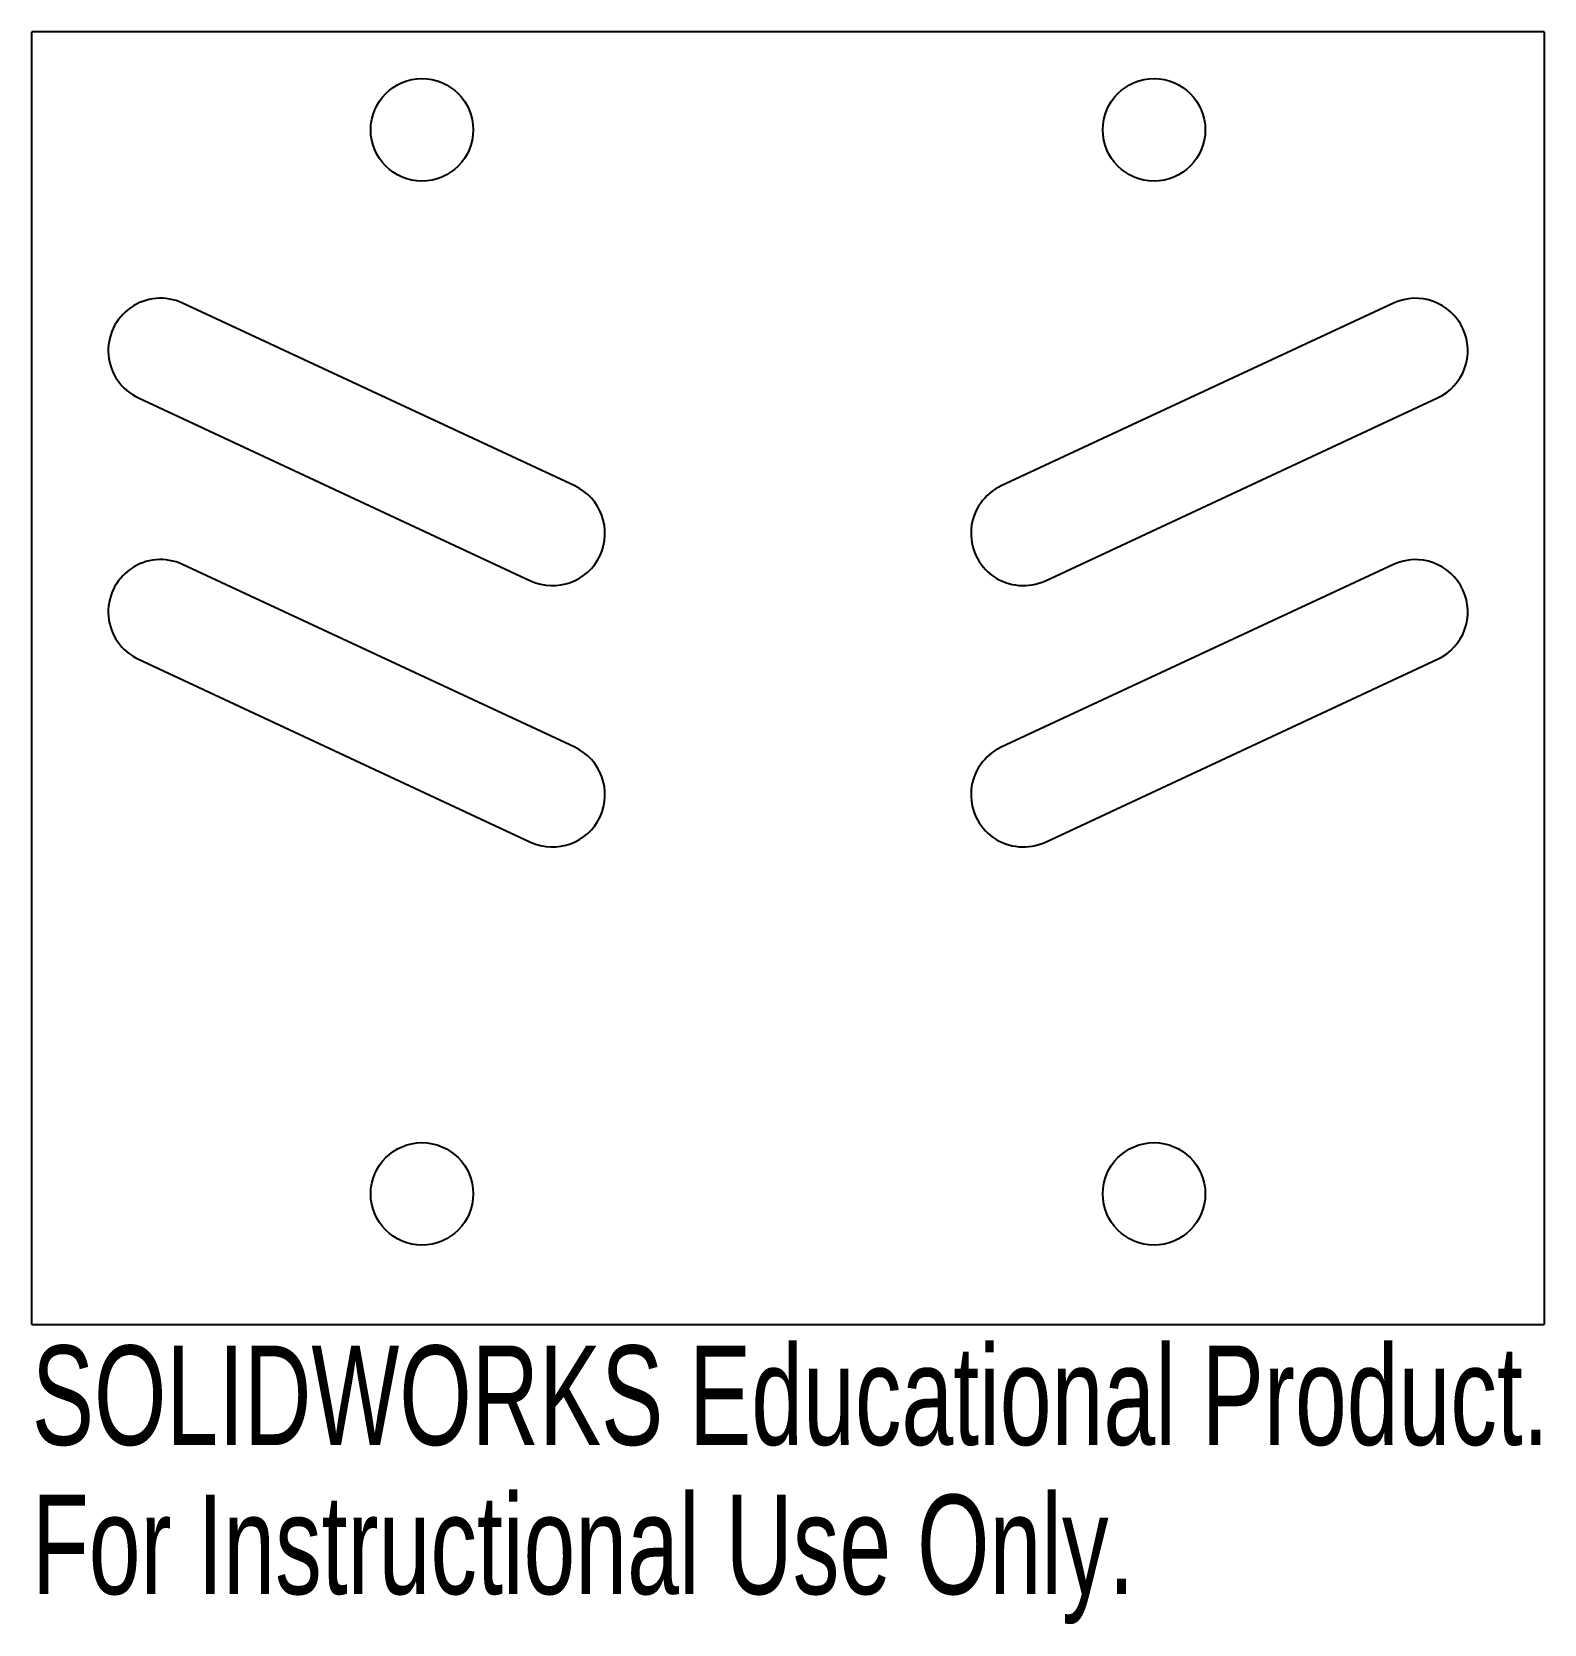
# Model space of a CAD drawing. Header units: millimetres. Extents: x -36.7 to 36.7, y -178.4 to -101.
import ezdxf

# ---------------------------------------------------------------- set-up
doc = ezdxf.new("R2010")
doc.units = ezdxf.units.MM
doc.styles.add('SLDTEXTSTYLE0', font='TXT', dxfattribs={"width": 0.7})

msp = doc.modelspace()

# ---------------------------------------------------------------- linework, layer by layer
at = {"color": 7, "linetype": 'Continuous', "lineweight": 25}
for p, q in [((-36.73, -163.83), (-36.73, -101.008)), ((36.73, -101.008), (-36.73, -101.008)), ((36.73, -101.008), (36.73, -163.83)), ((-10.357, -123.077), (-29.407, -114.194)), ((29.407, -114.194), (10.357, -123.077)), ((-31.553, -118.798), (-12.503, -127.681)), ((12.503, -127.681), (31.553, -118.798)), ((-10.357, -135.777), (-29.407, -126.894)), ((29.407, -126.894), (10.357, -135.777)), ((-31.553, -131.498), (-12.503, -140.381)), ((12.503, -140.381), (31.553, -131.498)), ((-36.73, -163.83), (36.73, -163.83))]:
    msp.add_line(p, q, dxfattribs=at)
for centre in [(-17.78, -105.77), (17.78, -105.77), (-17.78, -157.48), (17.78, -157.48)]:
    msp.add_circle(centre, 2.489, dxfattribs=at)
for centre, start, end in [((-30.48, -116.496), 65, 245), ((30.48, -116.496), 295, 115), ((-11.43, -125.379), 245, 65), ((11.43, -125.379), 115, 295), ((-30.48, -129.196), 65, 245), ((30.48, -129.196), 295, 115), ((-11.43, -138.079), 245, 65), ((11.43, -138.079), 115, 295)]:
    msp.add_arc(centre, 2.54, start, end, dxfattribs=at)

# ---------------------------------------------------------------- texts
at = {"color": 7, "linetype": 'Continuous', "char_height": 4.83362, "attachment_point": 1, "style": 'SLDTEXTSTYLE0'}
for s, insert in [('SOLIDWORKS Educational Product.', (-36.73, -164.85)), ('For Instructional Use Only.', (-36.73, -172.1))]:
    msp.add_mtext(s, dxfattribs=dict(at, insert=insert))

doc.saveas('drawing.dxf')
